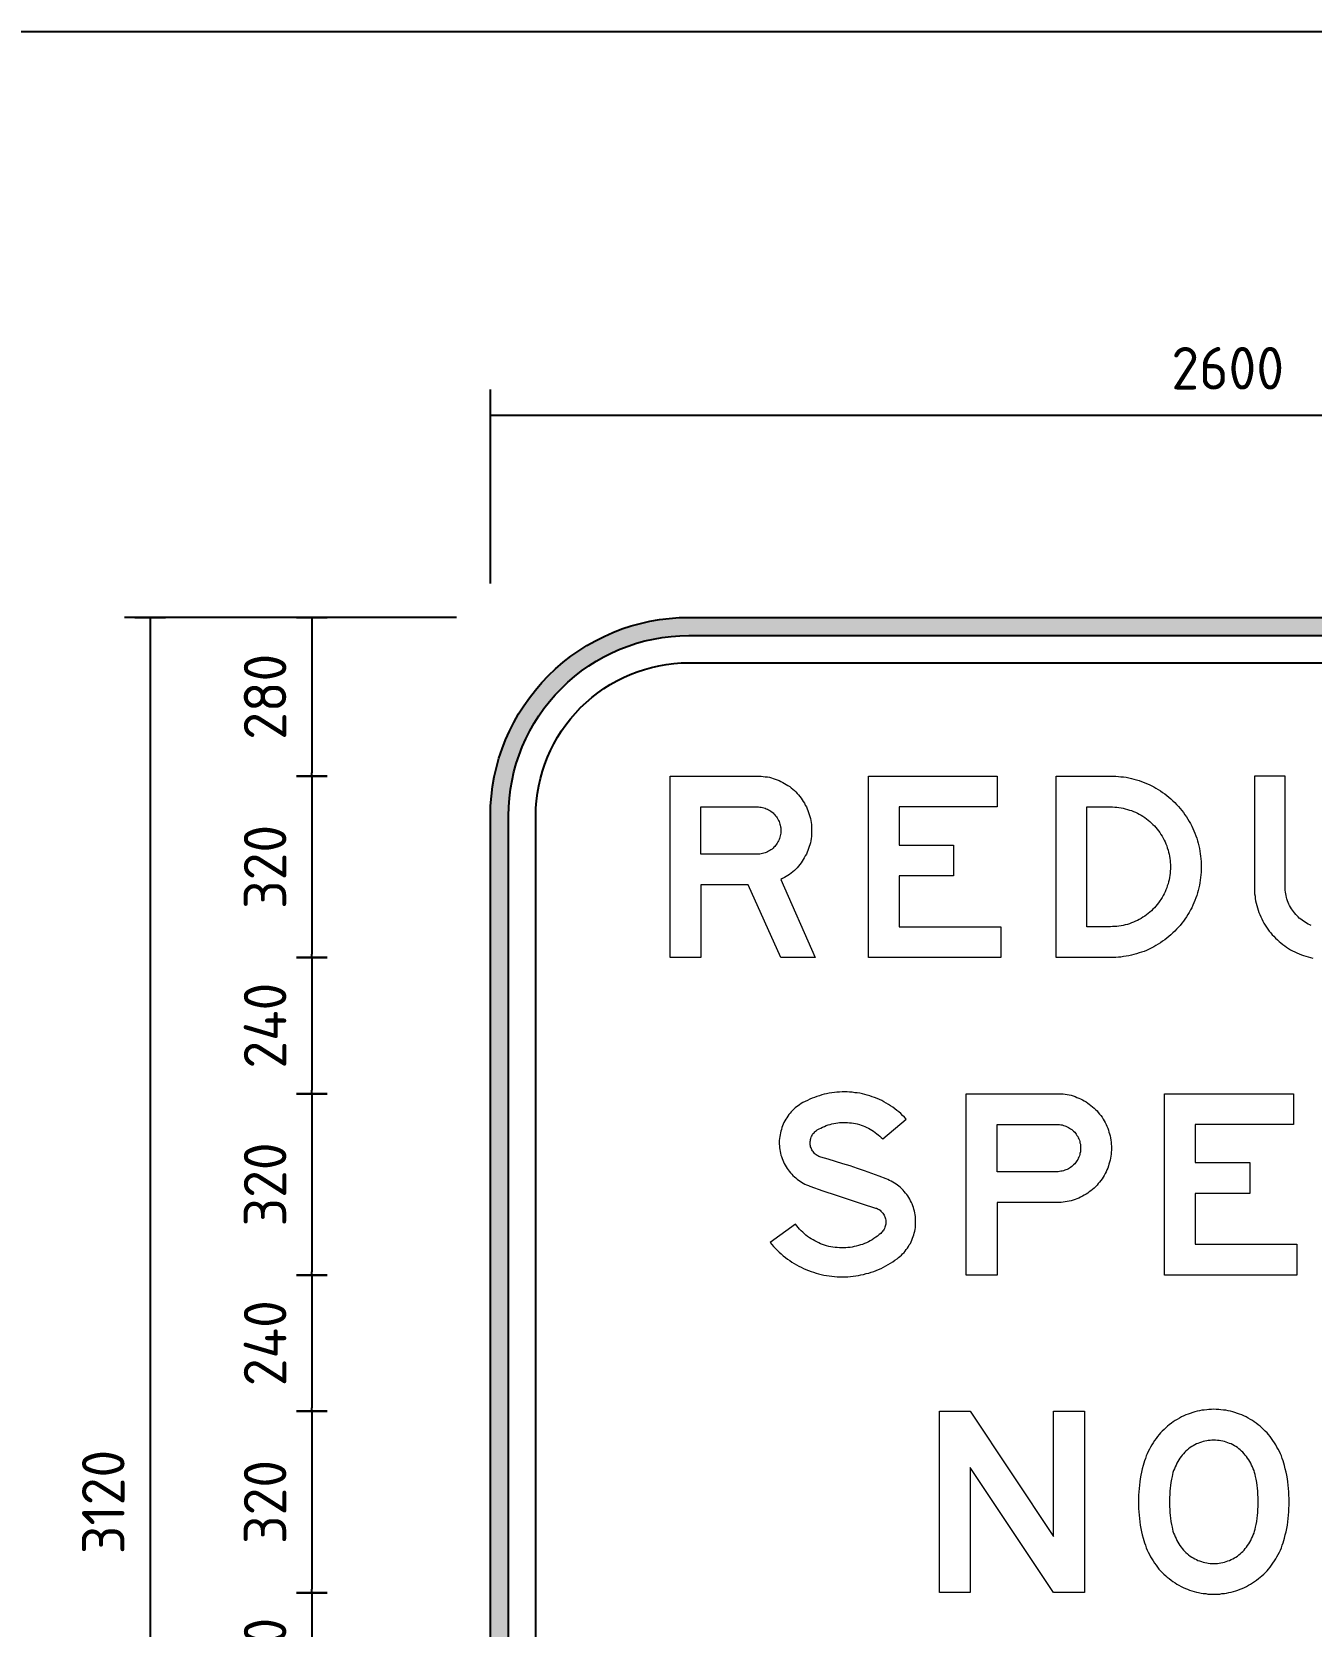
# Model space of a CAD drawing. Extents: x 0 to 420, y 0 to 297.
# Drawn here: x 189.2 to 264.4, y 198.8 to 292.5 of the extents above; entities that cross this region are included whole.
import ezdxf
from ezdxf.enums import TextEntityAlignment as Align

# ---------------------------------------------------------------- set-up
doc = ezdxf.new("R2010")
doc.units = 0
doc.header["$LTSCALE"] = 0.5
doc.layers.get('0').update_dxf_attribs({"linetype": 'CONTINUOUS'})
doc.layers.get('DEFPOINTS').update_dxf_attribs({"linetype": 'CONTINUOUS'})
for name, color, linetype in [('RED', 10, 'CONTINUOUS'), ('T25', 1, 'CONTINUOUS'), ('TBLK18', 4, 'CONTINUOUS'), ('TBLK25', 1, 'CONTINUOUS'), ('TBLK35', 3, 'CONTINUOUS'), ('TBLK50', 7, 'CONTINUOUS')]:
    doc.layers.add(name, color=color, linetype=linetype)
doc.styles.add('ISO', font='iso3098b')
doc.styles.add('ISO3098B', font='iso3098b.shx')
doc.dimstyles.new('SIGNSDIM', dxfattribs={"dimtxt": 2.5, "dimasz": 0.2, "dimexe": 1.5, "dimexo": 2, "dimgap": 1.5, "dimtad": 1, "dimdec": 4, "dimlfac": 30, "dimrnd": 1, "dimdsep": 46, "dimtxsty": 'ISO3098B', "dimblk": 'SGNDIM', "dimcen": 2.5, "dimse2": 1, "dimadec": 0, "dimazin": 0, "dimtfac": 1, "dimtdec": 4, "dimtix": 1, "dimtmove": 0, "dimatfit": 3, "dimldrblk": 'SGNDIM', "dimfxl": 1, "dimtolj": 1, "dimtzin": 0, "dimarcsym": 0})

# ---------------------------------------------------------------- blocks, each defined once
blk = doc.blocks.new('SGNDIM')
for p, q in [((0, 0), (-1, 0)), ((0, 4.5), (0, -4.5))]:
    blk.add_line(p, q)
blk = doc.blocks.new('*D4')
at = {"layer": 'DEFPOINTS', "color": 0, "transparency": 16777216}
for p in [(216.131, 258.081), (196.131, 154.081), (216.131, 154.081)]:
    blk.add_point(p, dxfattribs=at)
at = {"layer": 'T25', "color": 0, "lineweight": -2, "transparency": 16777216}
for p, q in [((214.131, 258.081), (194.631, 258.081)), ((196.131, 257.881), (196.131, 154.281)), ((214.131, 154.081), (194.631, 154.081))]:
    blk.add_line(p, q, dxfattribs=at)
at = {"layer": 'T25', "color": 0, "lineweight": -2, "transparency": 16777216, "xscale": 0.2, "yscale": 0.2, "zscale": 0.2}
for p, rotation in [((196.131, 258.081), 90), ((196.131, 154.081), 270)]:
    blk.add_blockref('SGNDIM', p, dxfattribs=dict(at, rotation=rotation))
at = {"layer": 'T25', "color": 0, "transparency": 16777216, "insert": (193.381, 206.081), "char_height": 2.5, "attachment_point": 5, "rotation": 90, "style": 'ISO3098B'}
blk.add_mtext('\\A1;3120', dxfattribs=at)
blk = doc.blocks.new('*D14')
at = {"layer": 'DEFPOINTS', "color": 0, "transparency": 16777216}
for p in [(215.816, 258.081), (205.64, 248.748), (215.816, 248.748)]:
    blk.add_point(p, dxfattribs=at)
at = {"layer": 'T25', "color": 0, "lineweight": -2, "transparency": 16777216}
for p, q in [((213.816, 258.081), (204.14, 258.081)), ((205.64, 257.881), (205.64, 248.948))]:
    blk.add_line(p, q, dxfattribs=at)
at = {"layer": 'T25', "color": 0, "lineweight": -2, "transparency": 16777216, "xscale": 0.2, "yscale": 0.2, "zscale": 0.2}
for p, rotation in [((205.64, 258.081), 90), ((205.64, 248.748), 270)]:
    blk.add_blockref('SGNDIM', p, dxfattribs=dict(at, rotation=rotation))
at = {"layer": 'T25', "color": 0, "transparency": 16777216, "insert": (202.89, 253.415), "char_height": 2.5, "attachment_point": 5, "rotation": 90, "style": 'ISO3098B'}
blk.add_mtext('\\A1;280', dxfattribs=at)
blk = doc.blocks.new('*D15')
at = {"layer": 'DEFPOINTS', "color": 0, "transparency": 16777216}
for p in [(216.131, 248.748), (205.64, 238.081), (216.131, 238.081)]:
    blk.add_point(p, dxfattribs=at)
at = {"layer": 'T25', "color": 0, "lineweight": -2, "transparency": 16777216}
blk.add_line((205.64, 248.548), (205.64, 238.281), dxfattribs=at)
at = {"layer": 'T25', "color": 0, "lineweight": -2, "transparency": 16777216, "xscale": 0.2, "yscale": 0.2, "zscale": 0.2}
for p, rotation in [((205.64, 248.748), 90), ((205.64, 238.081), 270)]:
    blk.add_blockref('SGNDIM', p, dxfattribs=dict(at, rotation=rotation))
at = {"layer": 'T25', "color": 0, "transparency": 16777216, "insert": (202.89, 243.415), "char_height": 2.5, "attachment_point": 5, "rotation": 90, "style": 'ISO3098B'}
blk.add_mtext('\\A1;320', dxfattribs=at)
blk = doc.blocks.new('*D16')
at = {"layer": 'DEFPOINTS', "color": 0, "transparency": 16777216}
for p in [(216.131, 238.081), (205.64, 230.081), (216.131, 230.081)]:
    blk.add_point(p, dxfattribs=at)
at = {"layer": 'T25', "color": 0, "lineweight": -2, "transparency": 16777216}
blk.add_line((205.64, 237.881), (205.64, 230.281), dxfattribs=at)
at = {"layer": 'T25', "color": 0, "lineweight": -2, "transparency": 16777216, "xscale": 0.2, "yscale": 0.2, "zscale": 0.2}
for p, rotation in [((205.64, 238.081), 90), ((205.64, 230.081), 270)]:
    blk.add_blockref('SGNDIM', p, dxfattribs=dict(at, rotation=rotation))
at = {"layer": 'T25', "color": 0, "transparency": 16777216, "insert": (202.89, 234.081), "char_height": 2.5, "attachment_point": 5, "rotation": 90, "style": 'ISO3098B'}
blk.add_mtext('\\A1;240', dxfattribs=at)
blk = doc.blocks.new('*D17')
at = {"layer": 'DEFPOINTS', "color": 0, "transparency": 16777216}
for p in [(216.131, 230.081), (205.64, 219.415), (216.131, 219.415)]:
    blk.add_point(p, dxfattribs=at)
at = {"layer": 'T25', "color": 0, "lineweight": -2, "transparency": 16777216}
blk.add_line((205.64, 229.881), (205.64, 219.615), dxfattribs=at)
at = {"layer": 'T25', "color": 0, "lineweight": -2, "transparency": 16777216, "xscale": 0.2, "yscale": 0.2, "zscale": 0.2}
for p, rotation in [((205.64, 230.081), 90), ((205.64, 219.415), 270)]:
    blk.add_blockref('SGNDIM', p, dxfattribs=dict(at, rotation=rotation))
at = {"layer": 'T25', "color": 0, "transparency": 16777216, "insert": (202.89, 224.748), "char_height": 2.5, "attachment_point": 5, "rotation": 90, "style": 'ISO3098B'}
blk.add_mtext('\\A1;320', dxfattribs=at)
blk = doc.blocks.new('*D18')
at = {"layer": 'DEFPOINTS', "color": 0, "transparency": 16777216}
for p in [(216.131, 219.415), (205.64, 211.415), (216.131, 211.415)]:
    blk.add_point(p, dxfattribs=at)
at = {"layer": 'T25', "color": 0, "lineweight": -2, "transparency": 16777216}
blk.add_line((205.64, 219.215), (205.64, 211.615), dxfattribs=at)
at = {"layer": 'T25', "color": 0, "lineweight": -2, "transparency": 16777216, "xscale": 0.2, "yscale": 0.2, "zscale": 0.2}
for p, rotation in [((205.64, 219.415), 90), ((205.64, 211.415), 270)]:
    blk.add_blockref('SGNDIM', p, dxfattribs=dict(at, rotation=rotation))
at = {"layer": 'T25', "color": 0, "transparency": 16777216, "insert": (202.89, 215.415), "char_height": 2.5, "attachment_point": 5, "rotation": 90, "style": 'ISO3098B'}
blk.add_mtext('\\A1;240', dxfattribs=at)
blk = doc.blocks.new('*D19')
at = {"layer": 'DEFPOINTS', "color": 0, "transparency": 16777216}
for p in [(216.131, 211.415), (205.64, 200.748), (216.131, 200.748)]:
    blk.add_point(p, dxfattribs=at)
at = {"layer": 'T25', "color": 0, "lineweight": -2, "transparency": 16777216}
blk.add_line((205.64, 211.215), (205.64, 200.948), dxfattribs=at)
at = {"layer": 'T25', "color": 0, "lineweight": -2, "transparency": 16777216, "xscale": 0.2, "yscale": 0.2, "zscale": 0.2}
for p, rotation in [((205.64, 211.415), 90), ((205.64, 200.748), 270)]:
    blk.add_blockref('SGNDIM', p, dxfattribs=dict(at, rotation=rotation))
at = {"layer": 'T25', "color": 0, "transparency": 16777216, "insert": (202.89, 206.081), "char_height": 2.5, "attachment_point": 5, "rotation": 90, "style": 'ISO3098B'}
blk.add_mtext('\\A1;320', dxfattribs=at)
blk = doc.blocks.new('*D20')
at = {"layer": 'DEFPOINTS', "color": 0, "transparency": 16777216}
for p in [(302.797, 269.977), (216.131, 258.081), (302.797, 258.081)]:
    blk.add_point(p, dxfattribs=at)
at = {"layer": 'T25', "color": 0, "lineweight": -2, "transparency": 16777216}
for p, q in [((216.131, 260.081), (216.131, 271.477)), ((302.797, 260.081), (302.797, 271.477)), ((216.331, 269.977), (302.597, 269.977))]:
    blk.add_line(p, q, dxfattribs=at)
at = {"layer": 'T25', "color": 0, "lineweight": -2, "transparency": 16777216, "xscale": 0.2, "yscale": 0.2, "zscale": 0.2, "rotation": 180}
blk.add_blockref('SGNDIM', (216.131, 269.977), dxfattribs=at)
at = {"layer": 'T25', "color": 0, "lineweight": -2, "transparency": 16777216, "xscale": 0.2, "yscale": 0.2, "zscale": 0.2}
blk.add_blockref('SGNDIM', (302.797, 269.977), dxfattribs=at)
at = {"layer": 'T25', "color": 0, "transparency": 16777216, "insert": (259.464, 272.727), "char_height": 2.5, "attachment_point": 5, "style": 'ISO3098B'}
blk.add_mtext('\\A1;2600', dxfattribs=at)
blk = doc.blocks.new('*D39')
at = {"layer": 'DEFPOINTS', "color": 0, "transparency": 16777216}
for p in [(216.131, 200.748), (205.64, 192.748), (216.131, 192.748)]:
    blk.add_point(p, dxfattribs=at)
at = {"layer": 'T25', "color": 0, "lineweight": -2, "transparency": 16777216}
blk.add_line((205.64, 200.548), (205.64, 192.948), dxfattribs=at)
at = {"layer": 'T25', "color": 0, "lineweight": -2, "transparency": 16777216, "xscale": 0.2, "yscale": 0.2, "zscale": 0.2}
for p, rotation in [((205.64, 200.748), 90), ((205.64, 192.748), 270)]:
    blk.add_blockref('SGNDIM', p, dxfattribs=dict(at, rotation=rotation))
at = {"layer": 'T25', "color": 0, "transparency": 16777216, "insert": (202.89, 196.748), "char_height": 2.5, "attachment_point": 5, "rotation": 90, "style": 'ISO3098B'}
blk.add_mtext('\\A1;240', dxfattribs=at)
blk = doc.blocks.new('A3BBLK')
at = {"layer": 'TBLK50'}
blk.add_line((415.5, 292.5), (13, 292.5), dxfattribs=at)
blk = doc.blocks.new('title block')
blk.add_blockref('A3BBLK', (0, 0))
at = {"layer": 'TBLK18', "style": 'ISO'}
blk.add_attdef('MR_DIRECTORATE', text='', height=1.5, dxfattribs=at).set_placement((381.5, 67.119), align=Align.CENTER)
for tag, p in [('STREET_NAME', (355.514, 61.1)), ('SUBURB_POSTCODE', (388.488, 61.1)), ('TELEPHONE_NO.', (368.306, 58.836)), ('FAX_NO.', (393.555, 58.836))]:
    blk.add_attdef(tag, p, '', height=1.5, dxfattribs=at)
at = {"layer": 'TBLK25', "style": 'ISO'}
for tag, height, p in [('MR_BRANCH', 2, (381.5, 64.199)), ('ROAD_SECTION', 1.75, (384.5, 29.162)), ('SLK', 1.75, (384.5, 26.108)), ('CHAINAGE', 1.75, (384.5, 19.205))]:
    blk.add_attdef(tag, text='', height=height, dxfattribs=at).set_placement(p, align=Align.CENTER)
for tag, p, height in [('FILE_NUMBER', (371.773, 53.237), 2.5), ('DESIGNED_/_DRAWN', (371.773, 48.487), 2), ('VERIFIED', (371.773, 43.487), 2), ('APPROVED', (371.773, 38.487), 2), ('LOCAL_AUTHORITY', (370.48, 16.733), 1.25)]:
    blk.add_attdef(tag, p, '', height=height, dxfattribs=at)
at = {"layer": 'TBLK35', "style": 'ISO', "width": 0.9}
for tag, p in [('ROAD_PROJECT&NUMBER', (384.5, 32.231)), ('DRAWING_DESCRIPTION', (384.5, 22.288))]:
    blk.add_attdef(tag, text='', height=2.5, dxfattribs=at).set_placement(p, align=Align.CENTER)
at = {"layer": 'TBLK50', "style": 'ISO'}
blk.add_attdef('DRG_NUMBER', (356.803, 6.021), '', height=5, dxfattribs=at)

msp = doc.modelspace()

# ---------------------------------------------------------------- hatches: boundary and pattern name
at = {"layer": 'RED'}
h = msp.add_hatch(color=256, dxfattribs=at)
edge = h.paths.add_edge_path()
edge.add_line((216.1305041, 165.7480408), (216.1305041, 246.4147075))
edge.add_arc((227.7971707, 246.4147075), 11.6666667, 90, 180, ccw=False)
edge.add_line((227.7971707, 258.0813741), (291.1305041, 258.0813741))
edge.add_arc((291.1305041, 246.4147075), 11.6666667, 0, 90, ccw=False)
edge.add_line((302.7971707, 246.4147075), (302.7971707, 165.7480408))
edge.add_arc((291.1305041, 165.7480408), 11.6666667, 270, 360, ccw=False)
edge.add_line((291.1305041, 154.0813741), (227.7971707, 154.0813741))
edge.add_arc((227.7971707, 165.7480408), 11.6666667, 180, 270, ccw=False)
edge = h.paths.add_edge_path(flags=16)
edge.add_line((217.1971707, 165.7480408), (217.1971707, 246.4147075))
edge.add_arc((227.7971707, 246.4147075), 10.6, 90, 180, ccw=False)
edge.add_line((227.7971707, 257.0147075), (291.1305041, 257.0147075))
edge.add_arc((291.1305041, 246.4147075), 10.6, 0, 90, ccw=False)
edge.add_line((301.7305041, 246.4147075), (301.7305041, 165.7480408))
edge.add_arc((291.1305041, 165.7480408), 10.6, -90, 0, ccw=False)
edge.add_line((291.1305041, 155.1480408), (227.7971707, 155.1480408))
edge.add_arc((227.7971707, 165.7480408), 10.6, 180, 270, ccw=False)

# ---------------------------------------------------------------- linework, layer by layer
for points in [[(216.1305041, 165.7480408), (216.1305041, 246.4147075, -0.4142135624), (227.7971707, 258.0813741), (291.1305041, 258.0813741, -0.4142135624), (302.7971707, 246.4147075), (302.7971707, 165.7480408, -0.4142135624), (291.1305041, 154.0813741), (227.7971707, 154.0813741, -0.4142135624)], [(217.1971707, 165.7480408), (217.1971707, 246.4147075, -0.4142135624), (227.7971707, 257.0147075), (291.1305041, 257.0147075, -0.4142135624), (301.7305041, 246.4147075), (301.7305041, 165.7480408, -0.4142135624), (291.1305041, 155.1480408), (227.7971707, 155.1480408, -0.4142135624)], [(218.7971707, 165.7480408), (218.7971707, 246.4147075, -0.4142135624), (227.7971707, 255.4147075), (291.1305041, 255.4147075, -0.4142135624), (300.1305041, 246.4147075), (300.1305041, 165.7480408, -0.4142135624), (291.1305041, 156.7480408), (227.7971707, 156.7480408, -0.4142135624)]]:
    msp.add_lwpolyline(points, format="xyb", close=True, dxfattribs=at)
at = {"layer": 'RED', "lineweight": 0}
for points in [[(233.1946037, 242.6742838), (235.2239806, 238.0783419), (233.1946037, 238.0783419), (231.2846019, 242.351971), (228.5031617, 242.351971), (228.5031617, 238.0783419), (226.7005975, 238.0783419), (226.7005975, 248.7504771), (231.8098524, 248.7504771), (231.9292275, 248.7504771), (232.0486026, 248.7385396), (232.1679777, 248.7266021), (232.2873528, 248.7146645), (232.4067279, 248.702727), (232.526103, 248.678852), (232.6454782, 248.6430395), (232.7529158, 248.6072269), (232.8722909, 248.5714144), (232.9797285, 248.5356019), (233.0991036, 248.4878518), (233.2065412, 248.4401018), (233.3139788, 248.3804142), (233.4094789, 248.3207267), (233.5169165, 248.2610391), (233.6124166, 248.2013516), (233.7198542, 248.1297265), (233.8153543, 248.0581014), (233.8989169, 247.9864764), (233.9944169, 247.9029138), (234.0779795, 247.8193512), (234.1615421, 247.7357886), (234.2451047, 247.6402885), (234.3167298, 247.5447884), (234.3883548, 247.4492883), (234.4599799, 247.3537882), (234.5196674, 247.2582882), (234.5912925, 247.1508506), (234.6390426, 247.043413), (234.6987301, 246.9359753), (234.7464802, 246.8285377), (234.7942302, 246.7211001), (234.8300427, 246.6136625), (234.8658553, 246.4942874), (234.9016678, 246.3749123), (234.9374803, 246.2674747), (234.9613554, 246.1480996), (234.9732929, 246.0287245), (234.9971679, 245.9093494), (234.9971679, 245.7899743), (235.0091054, 245.6705991), (235.0091054, 245.551224), (235.0091054, 245.4318489), (234.9971679, 245.3124738), (234.9971679, 245.1930987), (234.9732929, 245.0737236), (234.9613554, 244.9543485), (234.9374803, 244.8349733), (234.9016678, 244.7155982), (234.8658553, 244.6081606), (234.8300427, 244.4887855), (234.7942302, 244.3813479), (234.7464802, 244.2739103), (234.6987301, 244.1545352), (234.6390426, 244.0590351), (234.579355, 243.9515975), (234.5196674, 243.8441599), (234.4599799, 243.7486598), (234.3883548, 243.6531597), (234.3167298, 243.5576596), (234.2331672, 243.4621595), (234.1615421, 243.3666594), (234.0779795, 243.2830969), (233.9944169, 243.1995343), (233.8989169, 243.1279092), (233.8034168, 243.0443466), (233.7079167, 242.9727216), (233.6124166, 242.913034), (233.5169165, 242.8414089), (233.4094789, 242.7817214), (233.3020413, 242.7220338)], [(238.3516086, 248.7504771), (245.9199909, 248.7504771), (245.9199909, 246.9359753), (240.1541728, 246.9359753), (240.1541728, 244.6917232), (243.3534259, 244.6917232), (243.3534259, 242.889159), (240.1541728, 242.889159), (240.1541728, 239.8928436), (246.1229285, 239.8928436), (246.1229285, 238.0783419), (238.3516086, 238.0783419), (238.3516086, 248.7504771)], [(252.5691847, 238.0783419), (249.3818692, 238.0783419), (249.3818692, 248.7504771), (252.5691847, 248.7504771), (252.7243724, 248.7504771), (252.87956, 248.7385396), (253.0347477, 248.7266021), (253.1899353, 248.7146645), (253.345123, 248.702727), (253.5003106, 248.678852), (253.6554983, 248.6430395), (253.8106859, 248.6072269), (253.953936, 248.5714144), (254.1091237, 248.5356019), (254.2523738, 248.4878518), (254.395624, 248.4401018), (254.5508116, 248.3804142), (254.6940617, 248.3207267), (254.8373119, 248.2610391), (254.9686245, 248.189414), (255.1118746, 248.117789), (255.2431873, 248.0461639), (255.3744999, 247.9626013), (255.5058125, 247.8790387), (255.6371251, 247.7954762), (255.7684378, 247.6999761), (255.8878129, 247.604476), (256.007188, 247.5089759), (256.1265631, 247.4134758), (256.2340007, 247.3060382), (256.3533758, 247.1986006), (256.4608134, 247.0792255), (256.568251, 246.9717879), (256.6637511, 246.8524128), (256.7592512, 246.7330377), (256.8547513, 246.6136625), (256.9502514, 246.4823499), (257.033814, 246.3510373), (257.1173766, 246.2197247), (257.2009391, 246.088412), (257.2725642, 245.9570994), (257.3441893, 245.8138493), (257.4158143, 245.6705991), (257.4755019, 245.5392865), (257.5351895, 245.3960364), (257.594877, 245.2408487), (257.6426271, 245.0975986), (257.6903771, 244.9543485), (257.7261896, 244.7991608), (257.7620022, 244.6439732), (257.7978147, 244.500723), (257.8216897, 244.3455354), (257.8455648, 244.1903477), (257.8694398, 244.0351601), (257.8813773, 243.8799724), (257.8933148, 243.7247848), (257.9052523, 243.5695971), (257.9052523, 243.4144095), (257.9052523, 243.2592218), (257.8933148, 243.1040342), (257.8813773, 242.9488465), (257.8694398, 242.7936589), (257.8455648, 242.6384712), (257.8216897, 242.4832836), (257.7978147, 242.3400335), (257.7620022, 242.1848458), (257.7261896, 242.0296582), (257.6903771, 241.886408), (257.6426271, 241.7312204), (257.594877, 241.5879702), (257.5351895, 241.4447201), (257.4755019, 241.30147), (257.4158143, 241.1582198), (257.3441893, 241.0149697), (257.2725642, 240.8836571), (257.2009391, 240.7404069), (257.1173766, 240.6090943), (257.033814, 240.4777817), (256.9502514, 240.346469), (256.8547513, 240.2270939), (256.7592512, 240.1077188), (256.6637511, 239.9764062), (256.568251, 239.8689686), (256.4608134, 239.7495935), (256.3533758, 239.6421559), (256.2340007, 239.5347183), (256.1265631, 239.4272807), (256.007188, 239.3198431), (255.8878129, 239.224343), (255.7684378, 239.1288429), (255.6371251, 239.0452803), (255.5058125, 238.9497802), (255.3744999, 238.8662176), (255.2431873, 238.7945926), (255.1118746, 238.71103), (254.9686245, 238.6394049), (254.8373119, 238.5797174), (254.6940617, 238.5080923), (254.5508116, 238.4484047), (254.395624, 238.4006547), (254.2523738, 238.3529046), (254.1091237, 238.3051546), (253.953936, 238.2574045), (253.8106859, 238.221592), (253.6554983, 238.1857795), (253.5003106, 238.1619045), (253.345123, 238.1380294), (253.1899353, 238.1141544), (253.0347477, 238.1022169), (252.87956, 238.0902794), (252.7243724, 238.0902794)], [(231.8098524, 244.1664727), (228.5031617, 244.1664727), (228.5031617, 246.9359753), (231.8098524, 246.9359753), (231.8934149, 246.9359753), (231.96504, 246.9240378), (232.0486026, 246.9240378), (232.1202277, 246.9001628), (232.1918527, 246.8882253), (232.2754153, 246.8643503), (232.3470404, 246.8285377), (232.4186654, 246.8046627), (232.478353, 246.7688502), (232.5499781, 246.7211001), (232.6096656, 246.6852876), (232.6812907, 246.6375376), (232.7409782, 246.5897875), (232.7887283, 246.5301), (232.8484158, 246.4704124), (232.8961659, 246.4107248), (232.9439159, 246.3510373), (232.991666, 246.2913497), (233.0274785, 246.2197247), (233.0632911, 246.1480996), (233.0991036, 246.0764745), (233.1229786, 246.0048495), (233.1468536, 245.9332244), (233.1587911, 245.8615993), (233.1826662, 245.7780367), (233.1946037, 245.7064117), (233.1946037, 245.6228491), (233.1946037, 245.551224), (233.1946037, 245.4676614), (233.1946037, 245.3960364), (233.1826662, 245.3124738), (233.1587911, 245.2408487), (233.1468536, 245.1692237), (233.1229786, 245.0856611), (233.0991036, 245.014036), (233.0632911, 244.9424109), (233.0274785, 244.8827234), (232.991666, 244.8110983), (232.9439159, 244.7514108), (232.8961659, 244.6797857), (232.8484158, 244.6200981), (232.7887283, 244.5723481), (232.7409782, 244.5126605), (232.6812907, 244.4649105), (232.6096656, 244.4171604), (232.5499781, 244.3694104), (232.478353, 244.3335979), (232.4186654, 244.2977853), (232.3470404, 244.2619728), (232.2754153, 244.2380978), (232.1918527, 244.2142227), (232.1202277, 244.2022852), (232.0486026, 244.1784102), (231.96504, 244.1664727), (231.8934149, 244.1664727)], [(252.5691847, 239.8928436), (251.1844334, 239.8928436), (251.1844334, 246.9359753), (252.5691847, 246.9359753), (252.7004973, 246.9359753), (252.8198725, 246.9240378), (252.9511851, 246.9240378), (253.0705602, 246.9001628), (253.2018728, 246.8882253), (253.3212479, 246.8643503), (253.440623, 246.8285377), (253.5719357, 246.7927252), (253.6913108, 246.7569127), (253.8106859, 246.7211001), (253.9181235, 246.6733501), (254.0374986, 246.6256001), (254.1568737, 246.5659125), (254.2643113, 246.5062249), (254.3717489, 246.4465374), (254.4791865, 246.3868498), (254.5866241, 246.3152248), (254.6821242, 246.2435997), (254.7895618, 246.1600371), (254.8850619, 246.088412), (254.980562, 245.9929119), (255.0641246, 245.9093494), (255.1596247, 245.8257868), (255.2431873, 245.7302867), (255.3148123, 245.6347866), (255.3983749, 245.527349), (255.47, 245.4318489), (255.5416251, 245.3244113), (255.6013126, 245.2169737), (255.6729377, 245.1095361), (255.7206877, 244.990161), (255.7803753, 244.8827234), (255.8281253, 244.7633483), (255.8758754, 244.6439732), (255.9116879, 244.5365356), (255.959438, 244.4052229), (255.983313, 244.2858478), (256.0191255, 244.1664727), (256.0430005, 244.0470976), (256.054938, 243.915785), (256.0788131, 243.7964098), (256.0788131, 243.6650972), (256.0907506, 243.5457221), (256.0907506, 243.4144095), (256.0907506, 243.2950344), (256.0788131, 243.1637217), (256.0788131, 243.0443466), (256.054938, 242.913034), (256.0430005, 242.7936589), (256.0191255, 242.6623463), (255.983313, 242.5429711), (255.959438, 242.423596), (255.9116879, 242.3042209), (255.8758754, 242.1848458), (255.8281253, 242.0654707), (255.7803753, 241.9460956), (255.7206877, 241.838658), (255.6729377, 241.7312204), (255.6013126, 241.6118453), (255.5416251, 241.5044077), (255.47, 241.4089076), (255.3983749, 241.30147), (255.3148123, 241.2059699), (255.2431873, 241.1104698), (255.1596247, 241.0149697), (255.0641246, 240.9194696), (254.980562, 240.835907), (254.8850619, 240.7523444), (254.7895618, 240.6687819), (254.6821242, 240.5971568), (254.5866241, 240.5255317), (254.4791865, 240.4539066), (254.3717489, 240.3822816), (254.2643113, 240.322594), (254.1568737, 240.2629065), (254.0374986, 240.2151564), (253.9181235, 240.1554689), (253.8106859, 240.1196563), (253.6913108, 240.0719063), (253.5719357, 240.0360937), (253.440623, 240.0002812), (253.3212479, 239.9764062), (253.2018728, 239.9525312), (253.0705602, 239.9286561), (252.9511851, 239.9167186), (252.8198725, 239.9047811), (252.7004973, 239.9047811)], [(232.5738531, 221.3419509), (232.6693532, 221.2225758), (232.7767908, 221.1032006), (232.8842284, 220.9838255), (232.991666, 220.8763879), (233.1110411, 220.7689503), (233.2184787, 220.6615127), (233.3378538, 220.5540751), (233.4691664, 220.458575), (233.5885416, 220.3630749), (233.7198542, 220.2795123), (233.8511668, 220.1840123), (233.9824794, 220.1004497), (234.1137921, 220.0288246), (234.2570422, 219.945262), (234.3883548, 219.873637), (234.531605, 219.8139494), (234.6748551, 219.7423243), (234.8181052, 219.6945743), (234.9732929, 219.6348867), (235.116543, 219.5871367), (235.2717307, 219.5393866), (235.4149808, 219.4916366), (235.5701685, 219.4558241), (235.7253561, 219.4200115), (235.8805437, 219.3961365), (236.0357314, 219.3722615), (236.190919, 219.3483865), (236.3461067, 219.3364489), (236.5012943, 219.3245114), (236.656482, 219.3125739), (236.8116696, 219.3125739), (236.9668573, 219.3125739), (237.1339824, 219.3245114), (237.2891701, 219.3364489), (237.4443577, 219.3483865), (237.5995454, 219.3722615), (237.754733, 219.3961365), (237.9099207, 219.431949), (238.0531708, 219.4558241), (238.2083585, 219.5035741), (238.3635461, 219.5393866), (238.5067963, 219.5871367), (238.6619839, 219.6348867), (238.805234, 219.6945743), (238.9484842, 219.7542618), (239.0917343, 219.8139494), (239.2349845, 219.8855745), (239.3782346, 219.9571995), (239.5095472, 220.0407621), (239.6408598, 220.1123872), (239.7721725, 220.1959498), (239.9034851, 220.2914499), (240.0347977, 220.3750124), (240.1183603, 220.4466375), (240.2019229, 220.5182626), (240.2854855, 220.5898876), (240.3571105, 220.6615127), (240.4406731, 220.7450753), (240.5122982, 220.8286379), (240.5719857, 220.9122005), (240.6436108, 220.995763), (240.7032984, 221.0912631), (240.7510484, 221.1867632), (240.810736, 221.2822633), (240.858486, 221.3777634), (240.9062361, 221.4732635), (240.9420486, 221.5807011), (240.9778611, 221.6762012), (241.0136737, 221.7836388), (241.0375487, 221.8910764), (241.0733612, 221.998514), (241.0852987, 222.1059516), (241.1091737, 222.2133892), (241.1091737, 222.3208268), (241.1211113, 222.4282644), (241.1211113, 222.535702), (241.1211113, 222.6431396), (241.1211113, 222.7505772), (241.1091737, 222.8580148), (241.0972362, 222.9654524), (241.0733612, 223.07289), (241.0494862, 223.1803276), (241.0256112, 223.2877652), (240.9897986, 223.3952028), (240.9539861, 223.4907029), (240.9181736, 223.5981405), (240.8704235, 223.6936406), (240.8226735, 223.7891407), (240.7749234, 223.8846408), (240.7152359, 223.9801409), (240.6555483, 224.075641), (240.5958608, 224.1592036), (240.5242357, 224.2427661), (240.4526106, 224.3263287), (240.3809856, 224.4098913), (240.3093605, 224.4934539), (240.2257979, 224.5650789), (240.1422353, 224.636704), (240.0586727, 224.6963916), (239.9751102, 224.7680166), (239.8796101, 224.8277042), (239.78411, 224.8873918), (239.6886099, 224.9351418), (239.5931098, 224.9828918), (239.4976097, 225.0306419), (239.3901721, 225.0664544), (238.9723592, 225.2335796), (238.5545463, 225.3887672), (238.1247959, 225.5439549), (237.706983, 225.687205), (237.2772326, 225.8304552), (236.8474822, 225.9617678), (236.4177318, 226.0930804), (235.9879814, 226.224393), (235.5582309, 226.3557057), (235.4985434, 226.3676432), (235.4388558, 226.3915182), (235.3791683, 226.4273307), (235.3314182, 226.4512058), (235.2717307, 226.4870183), (235.2239806, 226.5347683), (235.1762306, 226.5705809), (235.140418, 226.6183309), (235.092668, 226.6780185), (235.0568555, 226.7257685), (235.0210429, 226.7854561), (234.9971679, 226.8332061), (234.9732929, 226.8928937), (234.9494179, 226.9525812), (234.9374803, 227.0242063), (234.9255428, 227.0838939), (234.9255428, 227.1435814), (234.9255428, 227.203269), (234.9255428, 227.274894), (234.9374803, 227.3345816), (234.9494179, 227.3942692), (234.9613554, 227.4539567), (234.9852304, 227.5255818), (235.0091054, 227.5733318), (235.0329804, 227.6330194), (235.068793, 227.6927069), (235.1046055, 227.740457), (235.1523556, 227.788207), (235.1881681, 227.8359571), (235.2359181, 227.8717696), (235.2956057, 227.9195197), (235.3433557, 227.9553322), (235.4507933, 228.0150197), (235.5462934, 228.0627698), (235.653731, 228.1105198), (235.7611686, 228.1582699), (235.8686062, 228.2060199), (235.9760438, 228.2418325), (236.095419, 228.277645), (236.2028566, 228.30152), (236.3102942, 228.325395), (236.4296693, 228.3492701), (236.5490444, 228.3731451), (236.656482, 228.3850826), (236.7758571, 228.3850826), (236.8952322, 228.3970201), (237.0146073, 228.3970201), (237.1220449, 228.3850826), (237.2414201, 228.3731451), (237.3607952, 228.3612076), (237.4682328, 228.3492701), (237.5876079, 228.325395), (237.6950455, 228.30152), (237.8144206, 228.2657075), (237.9218582, 228.229895), (238.0292958, 228.1940824), (238.1367334, 228.1463324), (238.244171, 228.0985823), (238.3516086, 228.0508323), (238.4590462, 227.9911447), (238.5545463, 227.9314572), (238.6500464, 227.8717696), (238.7455465, 227.8001445), (238.8410466, 227.7285195), (238.9246092, 227.6568944), (239.0201093, 227.5852693), (239.1036718, 227.5017068), (239.1872344, 227.4181442), (240.5719857, 228.5880203), (240.4645481, 228.6954579), (240.3571105, 228.8028955), (240.2496729, 228.9103331), (240.1302978, 229.0058332), (240.0109227, 229.1013333), (239.8915476, 229.1968334), (239.7721725, 229.280396), (239.6527974, 229.3639585), (239.5214847, 229.4475211), (239.3901721, 229.5310837), (239.2588595, 229.6027088), (239.1275469, 229.6743338), (238.9962342, 229.7340214), (238.8529841, 229.793709), (238.709734, 229.8533965), (238.5664838, 229.9011466), (238.4232337, 229.9488966), (238.2799835, 229.9966466), (238.1367334, 230.0324592), (237.9934833, 230.0682717), (237.8502331, 230.1040842), (237.6950455, 230.1279593), (237.5517953, 230.1398968), (237.3966077, 230.1637718), (237.2414201, 230.1757093), (237.0981699, 230.1876468), (236.9429823, 230.1876468), (236.7997321, 230.1876468), (236.6445445, 230.1757093), (236.4893568, 230.1637718), (236.3461067, 230.1518343), (236.190919, 230.1279593), (236.0476689, 230.1040842), (235.8924813, 230.0802092), (235.7492311, 230.0443967), (235.605981, 230.0085842), (235.4627308, 229.9608341), (235.3194807, 229.9250216), (235.1762306, 229.865334), (235.0329804, 229.817584), (234.9016678, 229.7578964), (234.7584177, 229.6862713), (234.627105, 229.6265838), (234.4957924, 229.5549587), (234.4002923, 229.4952712), (234.3047922, 229.4355836), (234.2212297, 229.3758961), (234.1257296, 229.304271), (234.042167, 229.2445834), (233.9705419, 229.1729584), (233.8869793, 229.0893958), (233.8153543, 229.0177707), (233.7437292, 228.9342081), (233.6721041, 228.8506455), (233.6124166, 228.7551455), (233.552729, 228.6715829), (233.4930415, 228.5760828), (233.4333539, 228.4805827), (233.3856039, 228.3850826), (233.3378538, 228.2895825), (233.3020413, 228.1821449), (233.2662287, 228.0866448), (233.2304162, 227.9792072), (233.1946037, 227.8717696), (233.1707287, 227.7762695), (233.1587911, 227.6688319), (233.1349161, 227.5613943), (233.1229786, 227.4539567), (233.1110411, 227.3345816), (233.1110411, 227.227144), (233.1110411, 227.1197064), (233.1229786, 227.0122688), (233.1229786, 226.9048312), (233.1468536, 226.7973936), (233.1587911, 226.689956), (233.1826662, 226.5825184), (233.2065412, 226.4750808), (233.2423537, 226.3795807), (233.2781663, 226.2721431), (233.3139788, 226.176643), (233.3617288, 226.0692054), (233.3975414, 225.9737053), (233.4572289, 225.8782052), (233.504979, 225.7827051), (233.5646665, 225.687205), (233.6243541, 225.6036424), (233.6959792, 225.5200799), (233.7676042, 225.4365173), (233.8392293, 225.3529547), (233.9108544, 225.2693921), (233.9944169, 225.1977671), (234.0779795, 225.126142), (234.1615421, 225.0545169), (234.2451047, 224.9948294), (234.3406048, 224.9351418), (234.4241674, 224.8754542), (234.5196674, 224.8157667), (234.6151675, 224.7680166), (234.7106676, 224.7202666), (234.8181052, 224.6844541), (234.9136053, 224.6486415), (235.6776061, 224.3740788), (236.4535443, 224.123391), (237.217545, 223.8607658), (237.9815458, 223.610078), (238.757484, 223.3593903), (238.8171716, 223.3474528), (238.8649216, 223.3235778), (238.9246092, 223.2877652), (238.9723592, 223.2638902), (239.0320468, 223.2280777), (239.0797968, 223.1803276), (239.1156093, 223.1445151), (239.1633594, 223.096765), (239.1991719, 223.049015), (239.2349845, 223.001265), (239.270797, 222.9415774), (239.294672, 222.8818898), (239.318547, 222.8341398), (239.3304845, 222.7744522), (239.3543596, 222.7147647), (239.3662971, 222.6550771), (239.3662971, 222.5834521), (239.3662971, 222.5237645), (239.3662971, 222.4640769), (239.3662971, 222.4043894), (239.3543596, 222.3447018), (239.3304845, 222.2850143), (239.318547, 222.2253267), (239.294672, 222.1656392), (239.270797, 222.1178891), (239.2349845, 222.0582016), (239.1991719, 222.0104515), (239.1633594, 221.9627015), (239.1156093, 221.9149514), (239.0797968, 221.8672014), (238.9842967, 221.7955763), (238.8768591, 221.7120137), (238.781359, 221.6403887), (238.6739214, 221.5687636), (238.5664838, 221.4971385), (238.4590462, 221.437451), (238.3516086, 221.3777634), (238.2322335, 221.3180758), (238.1128584, 221.2703258), (238.0054208, 221.2225758), (237.8860457, 221.1867632), (237.7666706, 221.1509507), (237.6353579, 221.1151381), (237.5159828, 221.0912631), (237.3966077, 221.0673881), (237.2652951, 221.0435131), (237.14592, 221.0315756), (237.0146073, 221.0196381), (236.8952322, 221.0196381), (236.7639196, 221.0196381), (236.6445445, 221.0196381), (236.5132319, 221.0315756), (236.3938567, 221.0435131), (236.2625441, 221.0554506), (236.143169, 221.0793256), (236.0237939, 221.1032006), (235.8924813, 221.1390132), (235.7731061, 221.1748257), (235.653731, 221.2106382), (235.5343559, 221.2583883), (235.4269183, 221.3061383), (235.3075432, 221.3658259), (235.2001056, 221.4255134), (235.092668, 221.485201), (234.9852304, 221.5448886), (234.8777928, 221.6165136), (234.7703552, 221.6881387), (234.6748551, 221.7717013), (234.579355, 221.8552639), (234.4838549, 221.9388264), (234.3883548, 222.022389), (234.3047922, 222.1178891), (234.2212297, 222.2133892), (234.1376671, 222.3088893), (234.066042, 222.4043894)], [(249.4296192, 223.6817031), (245.9080533, 223.6817031), (245.9080533, 219.4200115), (244.0935516, 219.4200115), (244.0935516, 230.0802092), (249.4296192, 230.0802092), (249.5489943, 230.0802092), (249.6683694, 230.0802092), (249.7877446, 230.0682717), (249.9071197, 230.0563342), (250.0264948, 230.0324592), (250.1458699, 230.0085842), (250.2533075, 229.9847091), (250.3726826, 229.9488966), (250.4920577, 229.9130841), (250.5994953, 229.865334), (250.7069329, 229.817584), (250.8143705, 229.7698339), (250.9218081, 229.7220839), (251.0292457, 229.6623963), (251.1366833, 229.6027088), (251.2321834, 229.5310837), (251.3276835, 229.4594586), (251.4231836, 229.3878336), (251.5186837, 229.3162085), (251.6141838, 229.2326459), (251.6977464, 229.1490833), (251.781309, 229.0655208), (251.852934, 228.9819582), (251.9364966, 228.8864581), (252.0081217, 228.790958), (252.0797467, 228.6954579), (252.1394343, 228.5880203), (252.1991219, 228.4925202), (252.2588094, 228.3850826), (252.318497, 228.277645), (252.366247, 228.1702074), (252.4139971, 228.0508323), (252.4498096, 227.9433947), (252.4856221, 227.8240196), (252.5214347, 227.716582), (252.5453097, 227.5972068), (252.5691847, 227.4778317), (252.5930597, 227.3584566), (252.6049972, 227.2390815), (252.6169348, 227.1197064), (252.6288723, 227.0003313), (252.6288723, 226.8809562), (252.6288723, 226.761581), (252.6169348, 226.6422059), (252.6049972, 226.5228308), (252.5930597, 226.4034557), (252.5691847, 226.2840806), (252.5453097, 226.176643), (252.5214347, 226.0572679), (252.4856221, 225.9378928), (252.4498096, 225.8304552), (252.4139971, 225.71108), (252.366247, 225.6036424), (252.318497, 225.4962048), (252.2588094, 225.3887672), (252.1991219, 225.2813296), (252.1394343, 225.173892), (252.0797467, 225.0783919), (252.0081217, 224.9828918), (251.9364966, 224.8873918), (251.852934, 224.7918917), (251.781309, 224.7083291), (251.6977464, 224.612829), (251.6141838, 224.5292664), (251.5186837, 224.4576413), (251.4231836, 224.3740788), (251.3276835, 224.3024537), (251.2321834, 224.2308286), (251.1366833, 224.1711411), (251.0292457, 224.1114535), (250.9218081, 224.051766), (250.8143705, 223.9920784), (250.7069329, 223.9443284), (250.5994953, 223.8965783), (250.4920577, 223.8607658), (250.3726826, 223.8249532), (250.2533075, 223.7891407), (250.1458699, 223.7652657), (250.0264948, 223.7413907), (249.9071197, 223.7175156), (249.7877446, 223.7055781), (249.6683694, 223.6936406), (249.5489943, 223.6817031)], [(255.7445627, 230.0802092), (263.3248825, 230.0802092), (263.3248825, 228.2657075), (257.5590645, 228.2657075), (257.5590645, 226.0333929), (260.7583175, 226.0333929), (260.7583175, 224.2188911), (257.5590645, 224.2188911), (257.5590645, 221.2345133), (263.5278202, 221.2345133), (263.5278202, 219.4200115), (255.7445627, 219.4200115), (255.7445627, 230.0802092)], [(249.4296192, 225.4962048), (245.9080533, 225.4962048), (245.9080533, 228.2657075), (249.4296192, 228.2657075), (249.5012443, 228.2657075), (249.5848069, 228.2657075), (249.6564319, 228.25377), (249.7399945, 228.2418325), (249.8116196, 228.2179574), (249.8832446, 228.1940824), (249.9548697, 228.1702074), (250.0264948, 228.1343949), (250.0981198, 228.0985823), (250.1697449, 228.0627698), (250.2294325, 228.0150197), (250.3010575, 227.9672697), (250.3607451, 227.9195197), (250.4084951, 227.8717696), (250.4681827, 227.8120821), (250.5159327, 227.7523945), (250.5636828, 227.6927069), (250.5994953, 227.6210819), (250.6472454, 227.5613943), (250.6830579, 227.4897692), (250.7069329, 227.4181442), (250.7427455, 227.3465191), (250.7666205, 227.274894), (250.778558, 227.1913315), (250.802433, 227.1197064), (250.802433, 227.0361438), (250.8143705, 226.9645187), (250.8143705, 226.8809562), (250.8143705, 226.8093311), (250.802433, 226.7257685), (250.802433, 226.6541434), (250.778558, 226.5705809), (250.7666205, 226.4989558), (250.7427455, 226.4273307), (250.7069329, 226.3557057), (250.6830579, 226.2840806), (250.6472454, 226.2124555), (250.5994953, 226.1408305), (250.5636828, 226.0811429), (250.5159327, 226.0214553), (250.4681827, 225.9617678), (250.4084951, 225.9020802), (250.3607451, 225.8543302), (250.3010575, 225.7946426), (250.2294325, 225.7468926), (250.1697449, 225.71108), (250.0981198, 225.66333), (250.0264948, 225.6275175), (249.9548697, 225.6036424), (249.8832446, 225.5797674), (249.8116196, 225.5558924), (249.7399945, 225.5320174), (249.6564319, 225.5200799), (249.5848069, 225.5081424), (249.5012443, 225.4962048)], [(242.5178001, 211.4218789), (244.3323018, 211.4218789), (249.2266815, 204.0564343), (249.2266815, 211.4218789), (251.0411832, 211.4218789), (251.0411832, 200.7497437), (249.2266815, 200.7497437), (244.3323018, 208.1151882), (244.3323018, 200.7497437), (242.5178001, 200.7497437), (242.5178001, 211.4218789)], [(261.9520687, 202.2419326), (262.0356313, 202.3613077), (262.1191938, 202.4806828), (262.2027564, 202.6119955), (262.286319, 202.7313706), (262.3579441, 202.8626832), (262.4295691, 202.9939958), (262.5011942, 203.1253084), (262.5608818, 203.2566211), (262.6205693, 203.3879337), (262.6683194, 203.5311838), (262.7160694, 203.674434), (262.7638195, 203.8057466), (262.799632, 203.9489967), (262.847382, 204.1399969), (262.8951321, 204.3309971), (262.9309446, 204.5219973), (262.9667572, 204.724935), (262.9906322, 204.9159352), (263.0145072, 205.1069353), (263.0383822, 205.2979355), (263.0503197, 205.5008732), (263.0622572, 205.6918734), (263.0741948, 205.8948111), (263.0741948, 206.0858113), (263.0741948, 206.2768115), (263.0622572, 206.4797491), (263.0503197, 206.6707493), (263.0383822, 206.873687), (263.0145072, 207.0646872), (262.9906322, 207.2556874), (262.9667572, 207.4466876), (262.9309446, 207.6496253), (262.8951321, 207.8406255), (262.847382, 208.0316256), (262.799632, 208.2226258), (262.7638195, 208.365876), (262.7160694, 208.4971886), (262.6683194, 208.6404387), (262.6205693, 208.7836889), (262.5608818, 208.9150015), (262.5011942, 209.0463141), (262.4295691, 209.1776267), (262.3579441, 209.3089394), (262.286319, 209.440252), (262.2027564, 209.5596271), (262.1191938, 209.6909397), (262.0356313, 209.8103148), (261.9520687, 209.9296899), (261.8565686, 210.0371276), (261.773006, 210.1445652), (261.6655684, 210.2400652), (261.5700683, 210.3475028), (261.4626307, 210.4430029), (261.3671306, 210.5265655), (261.2477555, 210.6220656), (261.1403179, 210.7056282), (261.0209428, 210.7891908), (260.9135052, 210.8608158), (260.7941301, 210.9324409), (260.6628175, 211.004066), (260.5434423, 211.075691), (260.4121297, 211.1353786), (260.2927546, 211.1950662), (260.161442, 211.2428162), (260.0301293, 211.2905663), (259.8868792, 211.3383163), (259.7555666, 211.3741288), (259.624254, 211.4099414), (259.4810038, 211.4457539), (259.3496912, 211.4696289), (259.2064411, 211.4815664), (259.0631909, 211.5054415), (258.9318783, 211.517379), (258.7886282, 211.517379), (258.645378, 211.5293165), (258.5021279, 211.517379), (258.3588777, 211.517379), (258.2275651, 211.5054415), (258.084315, 211.4815664), (257.9410648, 211.4696289), (257.8097522, 211.4457539), (257.6665021, 211.4099414), (257.5351895, 211.3741288), (257.4038768, 211.3383163), (257.2606267, 211.2905663), (257.1293141, 211.2428162), (256.9980014, 211.1950662), (256.8786263, 211.1353786), (256.7473137, 211.075691), (256.6279386, 211.004066), (256.496626, 210.9324409), (256.3772509, 210.8608158), (256.2578757, 210.7891908), (256.1504381, 210.7056282), (256.031063, 210.6220656), (255.9236254, 210.5265655), (255.8161878, 210.4430029), (255.7206877, 210.3475028), (255.6132501, 210.2400652), (255.51775, 210.1445652), (255.4341875, 210.0371276), (255.3386874, 209.9296899), (255.2551248, 209.8103148), (255.1596247, 209.6909397), (255.0879996, 209.5596271), (255.004437, 209.440252), (254.932812, 209.3089394), (254.8611869, 209.1776267), (254.7895618, 209.0463141), (254.7298743, 208.9150015), (254.6701867, 208.7836889), (254.6224367, 208.6404387), (254.5746866, 208.4971886), (254.5269366, 208.365876), (254.491124, 208.2226258), (254.443374, 208.0316256), (254.395624, 207.8406255), (254.3598114, 207.6496253), (254.3239989, 207.4466876), (254.3001239, 207.2556874), (254.2762488, 207.0646872), (254.2523738, 206.873687), (254.2404363, 206.6707493), (254.2284988, 206.4797491), (254.2165613, 206.2768115), (254.2165613, 206.0858113), (254.2165613, 205.8948111), (254.2284988, 205.6918734), (254.2404363, 205.5008732), (254.2523738, 205.2979355), (254.2762488, 205.1069353), (254.3001239, 204.9159352), (254.3239989, 204.724935), (254.3598114, 204.5219973), (254.395624, 204.3309971), (254.443374, 204.1399969), (254.491124, 203.9489967), (254.5269366, 203.8057466), (254.5746866, 203.674434), (254.6224367, 203.5311838), (254.6701867, 203.3879337), (254.7298743, 203.2566211), (254.7895618, 203.1253084), (254.8611869, 202.9939958), (254.932812, 202.8626832), (255.004437, 202.7313706), (255.0879996, 202.6119955), (255.1596247, 202.4806828), (255.2551248, 202.3613077), (255.3386874, 202.2419326), (255.4222499, 202.134495), (255.51775, 202.0389949), (255.6132501, 201.9315573), (255.7087502, 201.8360572), (255.8161878, 201.7405571), (255.9116879, 201.6569945), (256.0191255, 201.573432), (256.1385006, 201.4779319), (256.2459382, 201.4063068), (256.3653133, 201.3227442), (256.4727509, 201.2511191), (256.5921261, 201.1914316), (256.7234387, 201.1198065), (256.8428138, 201.060119), (256.9741264, 201.0004314), (257.0935015, 200.9526814), (257.2248142, 200.9049313), (257.3561268, 200.8571813), (257.4874394, 200.8213687), (257.618752, 200.7855562), (257.7500647, 200.7497437), (257.8933148, 200.7258686), (258.0246274, 200.7019936), (258.1678776, 200.6900561), (258.2991902, 200.6661811), (258.4424403, 200.6661811), (258.573753, 200.6542436), (258.7170031, 200.6542436), (258.8483157, 200.6661811), (258.9915659, 200.6661811), (259.1228785, 200.6900561), (259.2661286, 200.7019936), (259.3974412, 200.7258686), (259.5287539, 200.7497437), (259.672004, 200.7855562), (259.8033166, 200.8213687), (259.9346293, 200.8571813), (260.0659419, 200.9049313), (260.1972545, 200.9526814), (260.3166296, 201.0004314), (260.4479422, 201.060119), (260.5673174, 201.1198065), (260.6866925, 201.1914316), (260.8060676, 201.2511191), (260.9254427, 201.3227442), (261.0448178, 201.4063068), (261.1522554, 201.4779319), (261.2716305, 201.573432), (261.3671306, 201.6569945), (261.4745682, 201.7405571), (261.5820058, 201.8360572), (261.6775059, 201.9315573), (261.773006, 202.0389949), (261.8565686, 202.134495)], [(258.645378, 202.4568078), (258.7528156, 202.4568078), (258.8602532, 202.4687453), (258.9676908, 202.4806828), (259.0631909, 202.4926203), (259.1706285, 202.5164954), (259.2780661, 202.5403704), (259.3735662, 202.5761829), (259.4690663, 202.6119955), (259.5765039, 202.647808), (259.672004, 202.695558), (259.7675041, 202.7313706), (259.8630042, 202.7910581), (259.9465668, 202.8388082), (260.0301293, 202.8984957), (260.1256294, 202.9701208), (260.1972545, 203.0298083), (260.2808171, 203.1014334), (260.3524422, 203.1730585), (260.4240672, 203.2566211), (260.4956923, 203.3401836), (260.5673174, 203.4237462), (260.6270049, 203.5192463), (260.69863, 203.6147464), (260.7583175, 203.7102465), (260.8180051, 203.8176841), (260.8657551, 203.9251217), (260.9135052, 204.0325593), (260.9612552, 204.1399969), (261.0090053, 204.2474345), (261.0448178, 204.3668096), (261.0686928, 204.4742472), (261.0925679, 204.5936223), (261.1283804, 204.7607475), (261.1641929, 204.9398102), (261.188068, 205.1188728), (261.211943, 205.285998), (261.2238805, 205.4650607), (261.235818, 205.6441234), (261.2477555, 205.823186), (261.2477555, 206.0022487), (261.2477555, 206.1693739), (261.2477555, 206.3484365), (261.235818, 206.5274992), (261.2238805, 206.7065619), (261.211943, 206.8856245), (261.188068, 207.0527497), (261.1641929, 207.2318124), (261.1283804, 207.410875), (261.0925679, 207.5780002), (261.0686928, 207.6973753), (261.0448178, 207.8048129), (261.0090053, 207.924188), (260.9612552, 208.0316256), (260.9135052, 208.1390632), (260.8657551, 208.2465008), (260.8180051, 208.3539384), (260.7583175, 208.461376), (260.69863, 208.5568761), (260.6270049, 208.6523762), (260.5673174, 208.7478763), (260.4956923, 208.8314389), (260.4240672, 208.9150015), (260.3524422, 208.9985641), (260.2808171, 209.0701891), (260.1972545, 209.1418142), (260.1256294, 209.2015018), (260.0301293, 209.2731268), (259.9465668, 209.3328144), (259.8630042, 209.3805644), (259.7675041, 209.440252), (259.672004, 209.488002), (259.5765039, 209.5238146), (259.4690663, 209.5596271), (259.3735662, 209.5954396), (259.2780661, 209.6312522), (259.1706285, 209.6551272), (259.0631909, 209.6790022), (258.9676908, 209.6909397), (258.8602532, 209.7028772), (258.7528156, 209.7148147), (258.645378, 209.7148147), (258.5379404, 209.7148147), (258.4305028, 209.7028772), (258.3230652, 209.6909397), (258.2275651, 209.6790022), (258.1201275, 209.6551272), (258.0126899, 209.6312522), (257.9171898, 209.5954396), (257.8097522, 209.5596271), (257.7142521, 209.5238146), (257.618752, 209.488002), (257.523252, 209.440252), (257.4277519, 209.3805644), (257.3441893, 209.3328144), (257.2606267, 209.2731268), (257.1651266, 209.2015018), (257.0935015, 209.1418142), (257.009939, 209.0701891), (256.9383139, 208.9985641), (256.8547513, 208.9150015), (256.7950638, 208.8314389), (256.7234387, 208.7478763), (256.6518136, 208.6523762), (256.5921261, 208.5568761), (256.5324385, 208.461376), (256.4727509, 208.3539384), (256.4250009, 208.2465008), (256.3653133, 208.1390632), (256.3295008, 208.0316256), (256.2817508, 207.924188), (256.2459382, 207.8048129), (256.2220632, 207.6973753), (256.1981882, 207.5780002), (256.1623756, 207.410875), (256.1265631, 207.2318124), (256.1026881, 207.0527497), (256.0788131, 206.8856245), (256.0668756, 206.7065619), (256.054938, 206.5274992), (256.0430005, 206.3484365), (256.0430005, 206.1693739), (256.0430005, 206.0022487), (256.0430005, 205.823186), (256.054938, 205.6441234), (256.0668756, 205.4650607), (256.0788131, 205.285998), (256.1026881, 205.1188728), (256.1265631, 204.9398102), (256.1623756, 204.7607475), (256.1981882, 204.5936223), (256.2220632, 204.4742472), (256.2459382, 204.3668096), (256.2817508, 204.2474345), (256.3295008, 204.1399969), (256.3653133, 204.0325593), (256.4250009, 203.9251217), (256.4727509, 203.8176841), (256.5324385, 203.7102465), (256.5921261, 203.6147464), (256.6518136, 203.5192463), (256.7234387, 203.4237462), (256.7950638, 203.3401836), (256.8547513, 203.2566211), (256.9383139, 203.1730585), (257.009939, 203.1014334), (257.0935015, 203.0298083), (257.1651266, 202.9701208), (257.2606267, 202.8984957), (257.3441893, 202.8388082), (257.4277519, 202.7910581), (257.523252, 202.7313706), (257.618752, 202.695558), (257.7142521, 202.647808), (257.8097522, 202.6119955), (257.9171898, 202.5761829), (258.0126899, 202.5403704), (258.1201275, 202.5164954), (258.2275651, 202.4926203), (258.3230652, 202.4806828), (258.4305028, 202.4687453), (258.5379404, 202.4568078)]]:
    msp.add_lwpolyline(points, close=True, dxfattribs=at)
msp.add_lwpolyline([(264.3753835, 239.9644687), (264.2798834, 240.0122187), (264.1843833, 240.0480313), (264.1008207, 240.1077188), (264.0053207, 240.1554689), (263.9217581, 240.2151564), (263.8381955, 240.274844), (263.7546329, 240.3345315), (263.6710703, 240.4061566), (263.5994453, 240.4777817), (263.5158827, 240.5494067), (263.4561951, 240.6210318), (263.3845701, 240.7045944), (263.3248825, 240.788157), (263.2651949, 240.8717195), (263.2055074, 240.9552821), (263.1458198, 241.0507822), (263.0980698, 241.1343448), (263.0622572, 241.2298449), (263.0145072, 241.325345), (262.9786947, 241.4208451), (262.9428821, 241.5282827), (262.9190071, 241.6237828), (262.8951321, 241.7312204), (262.8712571, 241.8267205), (262.8593196, 241.9341581), (262.847382, 242.0415957), (262.847382, 242.1370958), (262.8354445, 242.2445334), (262.8354445, 248.7504771), (261.0328803, 248.7504771), (261.0328803, 242.2445334), (261.0328803, 242.1012832), (261.0328803, 241.9699706), (261.0448178, 241.8267205), (261.0686928, 241.6834703), (261.0806304, 241.5521577), (261.1045054, 241.4089076), (261.1403179, 241.2775949), (261.1761304, 241.1343448), (261.211943, 241.0030322), (261.2477555, 240.8717195), (261.2955056, 240.7404069), (261.3551931, 240.6090943), (261.4029432, 240.4777817), (261.4626307, 240.3584066), (261.5342558, 240.2270939), (261.5939433, 240.1077188), (261.6655684, 239.9883437), (261.749131, 239.8689686), (261.8207561, 239.761531), (261.9043186, 239.6421559), (261.9998187, 239.5347183), (262.0833813, 239.4272807), (262.1788814, 239.3317806), (262.2743815, 239.224343), (262.3818191, 239.1288429), (262.4773192, 239.0333428), (262.5847568, 238.9497802), (262.6921944, 238.8542801), (262.8115695, 238.7707175), (262.9190071, 238.6990925), (263.0383822, 238.6155299), (263.1577573, 238.5439048), (263.2771325, 238.4842173), (263.4084451, 238.4125922), (263.5278202, 238.3529046), (263.6591328, 238.3051546), (263.7904454, 238.245467), (263.9217581, 238.2096545), (264.0530707, 238.1619045), (264.1843833, 238.1260919), (264.3276335, 238.0902794), (264.4589461, 238.0544669)], dxfattribs=at)

# ---------------------------------------------------------------- block references
at = {"color": 1}
msp.add_blockref('title block', (-0.0000004, -0.0000002), dxfattribs=at)

# ---------------------------------------------------------------- dimensions: what is measured, and where the dimension line sits
at = {"layer": 'T25'}
dim = msp.add_linear_dim(base=(302.7971707, 269.9772274), p1=(216.1305041, 258.0813741), p2=(302.7971707, 258.0813741), dimstyle='SIGNSDIM', override={"dimse2": 0}, dxfattribs=at)
dim.commit()
dim.dimension.update_dxf_attribs({"geometry": '*D20', "text_midpoint": (259.4638374, 272.7272274)})
for base, p1, p2, override, picture, middle in [((196.1305041, 154.0813741), (216.1305041, 258.0813741), (216.1305041, 154.0813741), {"dimse2": 0}, '*D4', (193.3805041, 206.0813741)), ((205.6395102, 238.0813741), (216.1305041, 248.7480408), (216.1305041, 238.0813741), {"dimse1": 1}, '*D15', (202.8895102, 243.4147075)), ((205.6395102, 230.0813741), (216.1305041, 238.0813741), (216.1305041, 230.0813741), {"dimse1": 1}, '*D16', (202.8895102, 234.0813741)), ((205.6395102, 219.4147075), (216.1305041, 230.0813741), (216.1305041, 219.4147075), {"dimse1": 1}, '*D17', (202.8895102, 224.7480408)), ((205.6395102, 211.4147075), (216.1305041, 219.4147075), (216.1305041, 211.4147075), {"dimse1": 1}, '*D18', (202.8895102, 215.4147075)), ((205.6395102, 200.7480408), (216.1305041, 211.4147075), (216.1305041, 200.7480408), {"dimse1": 1}, '*D19', (202.8895102, 206.0813741)), ((205.6395102, 192.7480408), (216.1305041, 200.7480408), (216.1305041, 192.7480408), {"dimse1": 1}, '*D39', (202.8895102, 196.7480408))]:
    dim = msp.add_linear_dim(base=base, p1=p1, p2=p2, angle=90, dimstyle='SIGNSDIM', override=override, dxfattribs=at)
    dim.commit()
    dim.dimension.update_dxf_attribs({"geometry": picture, "text_midpoint": middle})
dim = msp.add_linear_dim(base=(205.6395102, 248.7480408), p1=(215.8163603, 258.0813741), p2=(215.8163603, 248.7480408), angle=90, dimstyle='SIGNSDIM', dxfattribs=at)
dim.commit()
dim.dimension.update_dxf_attribs({"geometry": '*D14', "text_midpoint": (202.8895102, 253.4147075)})

doc.saveas('drawing.dxf')
